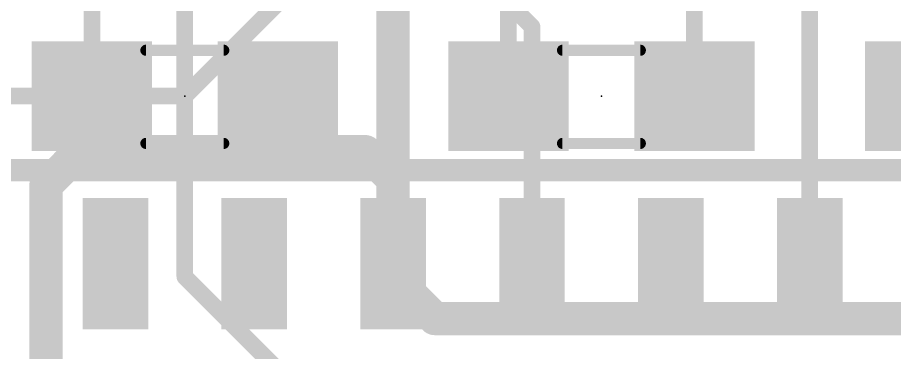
# Model space of a CAD drawing. Extents: x -41 to 66, y -18 to 51.
# Drawn here: x 8.63 to 16.65, y 6.55 to 9.61 of the extents above; entities that cross this region are included whole.
import ezdxf

# ---------------------------------------------------------------- set-up
doc = ezdxf.new("R2010")
doc.units = 0
for name, color, linetype in [('1', 12, 'CONTINUOUS'), ('16', 132, 'CONTINUOUS'), ('22', 40, 'CONTINUOUS'), ('23', 53, 'CONTINUOUS'), ('51', 53, 'CONTINUOUS')]:
    doc.layers.add(name, color=color, linetype=linetype)

# ---------------------------------------------------------------- blocks, each defined once
blk = doc.blocks.new('RECT')
blk.add_solid([(-0.5, -0.5), (0.5, -0.5), (-0.5, 0.5), (0.5, 0.5)])

msp = doc.modelspace()

# ---------------------------------------------------------------- linework, layer by layer
at = {"layer": '1'}
for points, const_width in [([(12.065, 12.192), (12.065, 7.239)], 0.3048), ([(10.16, 7.239), (10.16, 10.414)], 0.1524), ([(9.31, 8.89), (9.31, 10.248)], 0.1524), ([(13.12, 10.16), (13.12, 8.89)], 0.1524), ([(14.82, 8.89), (14.82, 9.691)], 0.1524), ([(12.065, 7.239), (12.446, 6.858)], 0.3048), ([(13.589, 3.81), (10.16, 7.239)], 0.1524), ([(12.446, 6.858), (17.272, 6.858)], 0.3048)]:
    msp.add_lwpolyline(points, dxfattribs=dict(at, const_width=const_width))
for points, const_width in [([(9.2719, 8.89, 1), (9.3481, 8.89)], 0.0762), ([(13.0819, 8.89, 1), (13.1581, 8.89)], 0.0762), ([(14.7819, 8.89, 1), (14.8581, 8.89)], 0.0762), ([(12.1189, 7.2929, 1), (12.0111, 7.1851)], 0.1524), ([(10.1869, 7.2659, 1), (10.1331, 7.2121)], 0.0762), ([(11.9888, 7.239, 1), (12.1412, 7.239)], 0.1524), ([(10.1219, 7.239, 1), (10.1981, 7.239)], 0.0762), ([(12.446, 6.9342, 1), (12.446, 6.7818)], 0.1524), ([(12.3921, 6.8041, 1), (12.4999, 6.9119)], 0.1524)]:
    msp.add_lwpolyline(points, format="xyb", dxfattribs=dict(at, const_width=const_width))
at = {"layer": '16'}
for points, const_width in [([(15.875, 7.36), (15.875, 11.557)], 0.1524), ([(12.065, 10.795), (10.16, 8.89)], 0.1524), ([(13.335, 9.525), (13.081, 9.779)], 0.1524), ([(13.335, 7.36), (13.335, 9.525)], 0.1524), ([(10.16, 8.89), (8.382, 8.89)], 0.1524), ([(8.89, 8.0753), (9.1967, 8.382)], 0.3048), ([(9.1967, 8.382), (11.811, 8.382)], 0.3048), ([(12.065, 8.128), (11.811, 8.382)], 0.3048), ([(12.065, 7.36), (12.065, 8.128)], 0.3048), ([(8.89, 3.81), (8.89, 8.0753)], 0.3048)]:
    msp.add_lwpolyline(points, dxfattribs=dict(at, const_width=const_width))
for points, const_width in [([(13.3731, 9.525, 1), (13.2969, 9.525)], 0.0762), ([(13.3081, 9.4981, 1), (13.3619, 9.5519)], 0.0762), ([(10.1331, 8.9169, 1), (10.1869, 8.8631)], 0.0762), ([(10.16, 8.8519, 1), (10.16, 8.9281)], 0.0762), ([(9.1967, 8.4582, 1), (9.1967, 8.3058)], 0.1524), ([(9.2506, 8.3281, 1), (9.1428, 8.4359)], 0.1524), ([(11.8649, 8.4359, 1), (11.7571, 8.3281)], 0.1524), ([(11.811, 8.3058, 1), (11.811, 8.4582)], 0.1524), ([(12.1412, 8.128, 1), (11.9888, 8.128)], 0.1524), ([(8.9662, 8.0753, 1), (8.8138, 8.0753)], 0.1524), ([(8.8361, 8.1292, 1), (8.9439, 8.0214)], 0.1524), ([(12.0111, 8.0741, 1), (12.1189, 8.1819)], 0.1524), ([(11.9888, 7.36, 1), (12.1412, 7.36)], 0.1524), ([(13.2969, 7.36, 1), (13.3731, 7.36)], 0.0762), ([(15.8369, 7.36, 1), (15.9131, 7.36)], 0.0762)]:
    msp.add_lwpolyline(points, format="xyb", dxfattribs=dict(at, const_width=const_width))
at = {"layer": '22', "const_width": 0.2032}
msp.add_lwpolyline([(17.5768, 8.2137), (7.7232, 8.2137)], dxfattribs=at)
at = {"layer": '23'}
for p in [(10.16, 8.89), (13.97, 8.89)]:
    msp.add_point(p, dxfattribs=at)
at = {"layer": '51', "const_width": 0.1016}
for points in [[(10.516, 9.309), (9.804, 9.309)], [(14.326, 9.309), (13.614, 9.309)], [(10.516, 8.458), (9.804, 8.458)], [(14.326, 8.458), (13.614, 8.458)]]:
    msp.add_lwpolyline(points, dxfattribs=at)
at = {"layer": '51', "const_width": 0.0508}
for points in [[(9.804, 9.3344, 1), (9.804, 9.2836)], [(10.516, 9.2836, 1), (10.516, 9.3344)], [(13.614, 9.3344, 1), (13.614, 9.2836)], [(14.326, 9.2836, 1), (14.326, 9.3344)], [(9.804, 8.4834, 1), (9.804, 8.4326)], [(10.516, 8.4326, 1), (10.516, 8.4834)], [(13.614, 8.4834, 1), (13.614, 8.4326)], [(14.326, 8.4326, 1), (14.326, 8.4834)]]:
    msp.add_lwpolyline(points, format="xyb", dxfattribs=at)

# ---------------------------------------------------------------- block references
at = {"layer": '1', "xscale": 1.1, "rotation": 180}
for p in [(9.31, 8.89), (11.01, 8.89), (13.12, 8.89), (14.82, 8.89), (16.93, 8.89)]:
    msp.add_blockref('RECT', p, dxfattribs=at)
at = {"layer": '16', "xscale": 0.6, "yscale": 1.2, "rotation": 180}
for p in [(9.525, 7.36), (10.795, 7.36), (12.065, 7.36), (13.335, 7.36), (14.605, 7.36), (15.875, 7.36)]:
    msp.add_blockref('RECT', p, dxfattribs=at)
at = {"layer": '51', "xscale": 0.5001, "yscale": 0.95, "rotation": 180}
for p in [(9.5798, 8.8849), (10.7482, 8.8849), (13.3898, 8.8849), (14.5582, 8.8849)]:
    msp.add_blockref('RECT', p, dxfattribs=at)

doc.saveas('drawing.dxf')
